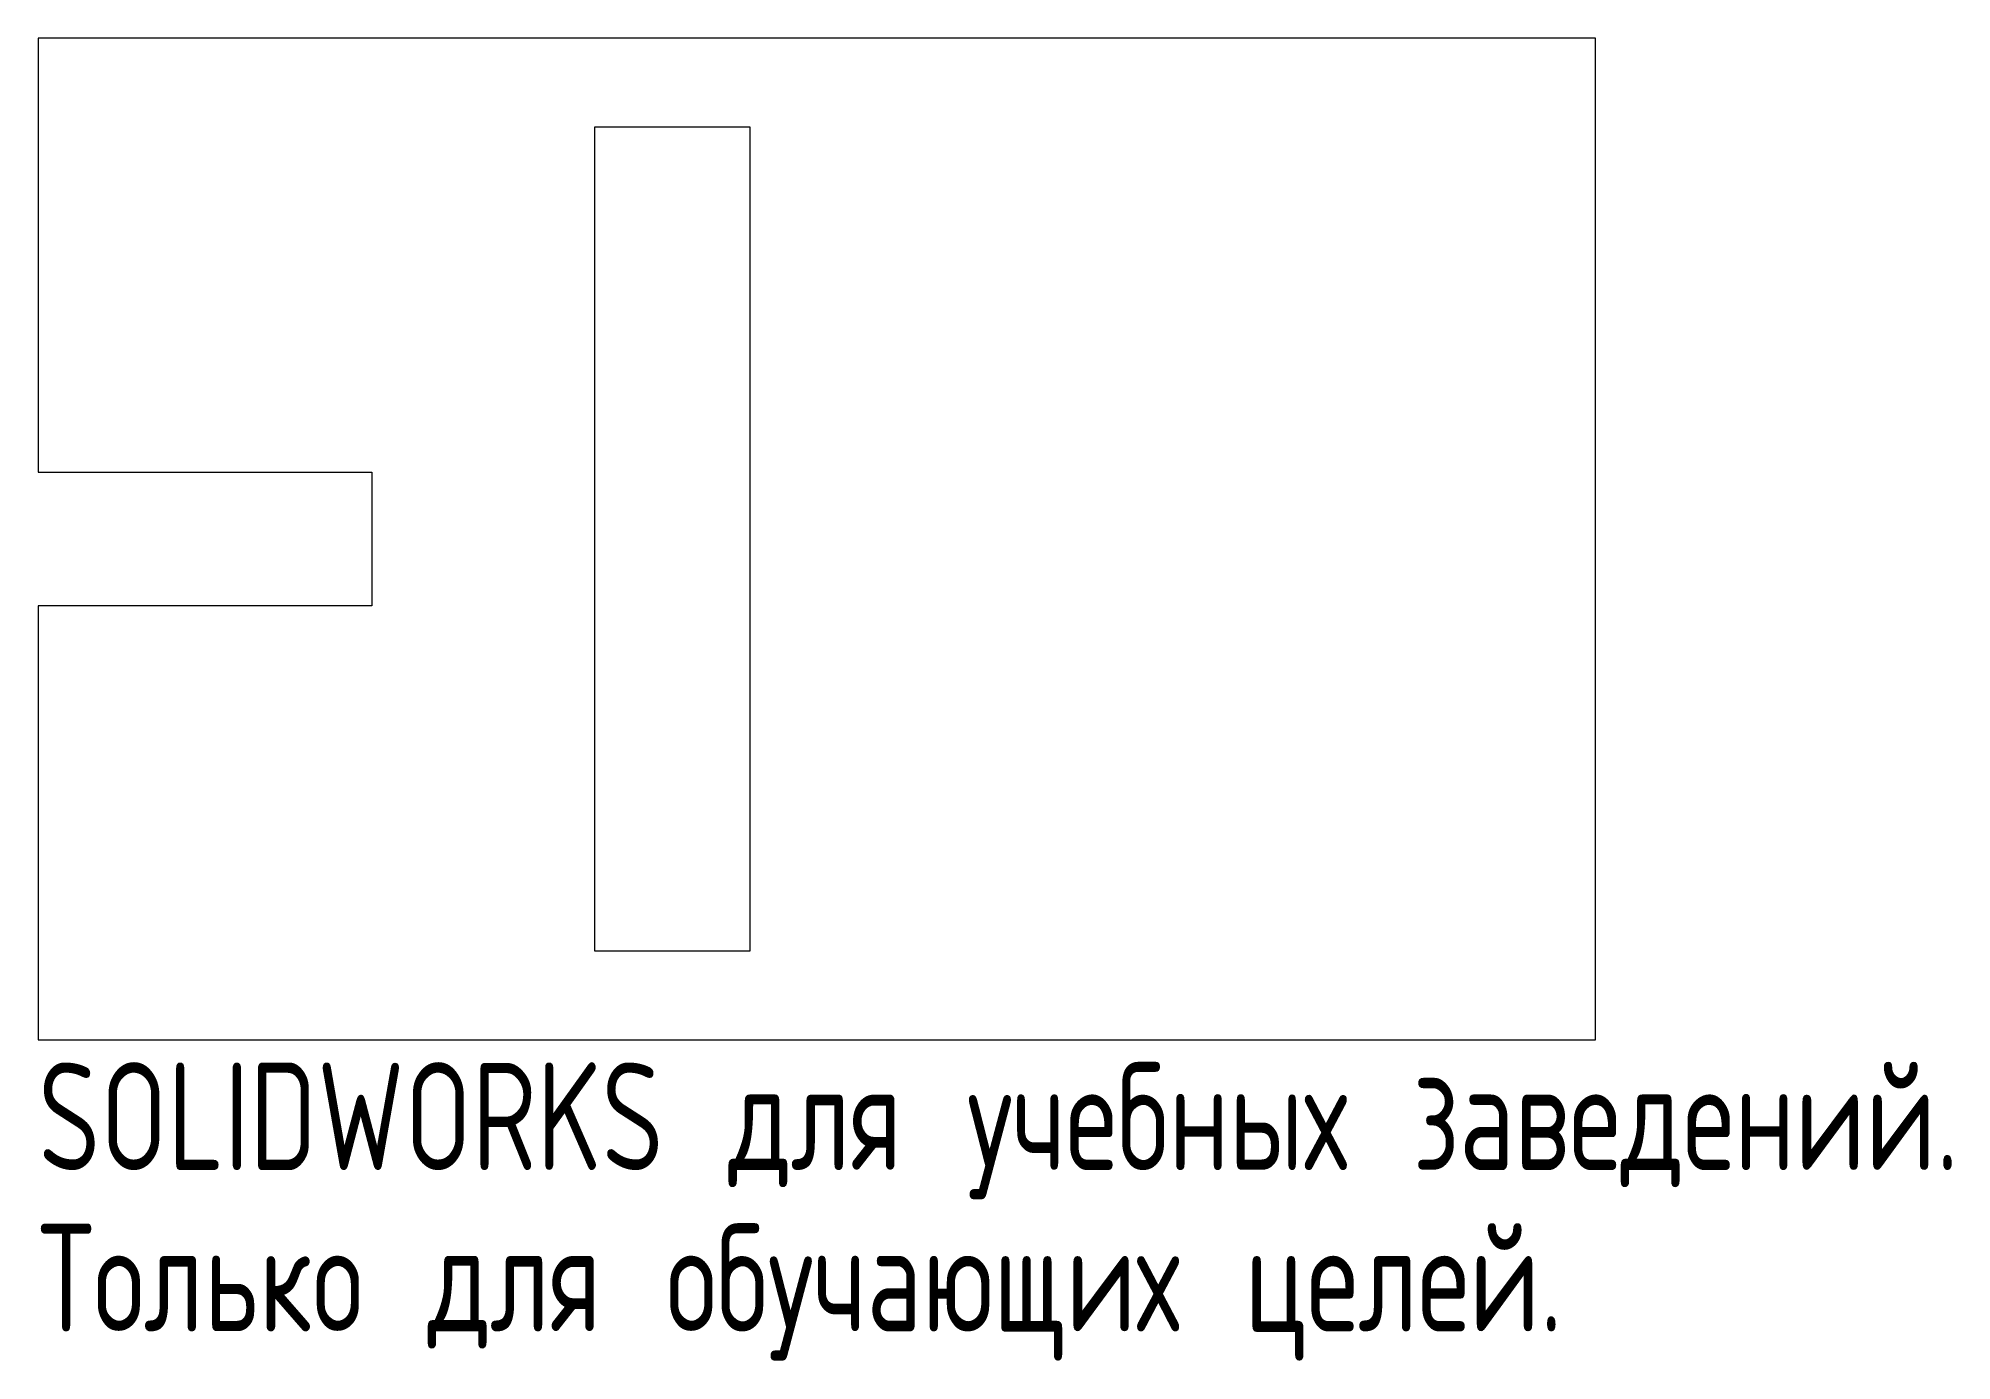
# Model space of a CAD drawing. Header units: millimetres. Extents: x -35 to 51, y -36.9 to 22.5.
import ezdxf

# ---------------------------------------------------------------- set-up
doc = ezdxf.new("R2010")
doc.units = ezdxf.units.MM
doc.styles.add('SLDTEXTSTYLE0', font='TXT', dxfattribs={"width": 0.7, "bigfont": 'bigfont'})

msp = doc.modelspace()

# ---------------------------------------------------------------- linework, layer by layer
at = {"color": 7, "linetype": 'Continuous', "lineweight": 15}
for p, q in [((35, 22.5), (-35, 22.5)), ((-35, 22.5), (-35, 3)), ((35, -22.5), (35, 22.5)), ((-10, 18.5), (-10, -18.5)), ((-3, 18.5), (-10, 18.5)), ((-3, -18.5), (-3, 18.5)), ((-35, 3), (-20, 3)), ((-20, 3), (-20, -3)), ((-20, -3), (-35, -3)), ((-35, -3), (-35, -22.5)), ((-10, -18.5), (-3, -18.5)), ((-35, -22.5), (35, -22.5))]:
    msp.add_line(p, q, dxfattribs=at)

# ---------------------------------------------------------------- texts
at = {"color": 7, "linetype": 'Continuous', "char_height": 4.83362, "attachment_point": 1, "style": 'SLDTEXTSTYLE0'}
for s, insert in [('SOLIDWORKS \\M+18474\\M+1847C\\M+18491 \\M+18485\\M+18489\\M+18475\\M+18471\\M+1847E\\M+1848D\\M+18487 \\M+18478\\M+18470\\M+18472\\M+18475\\M+18474\\M+18475\\M+1847E\\M+18479\\M+1847A.', (-35, -23.52)), ('\\M+18453\\M+18480\\M+1847C\\M+1848E\\M+1847B\\M+18480 \\M+18474\\M+1847C\\M+18491 \\M+18480\\M+18471\\M+18485\\M+18489\\M+18470\\M+18490\\M+1848B\\M+18479\\M+18487 \\M+18488\\M+18475\\M+1847C\\M+18475\\M+1847A.', (-35, -30.77))]:
    msp.add_mtext(s, dxfattribs=dict(at, insert=insert))

doc.saveas('drawing.dxf')
